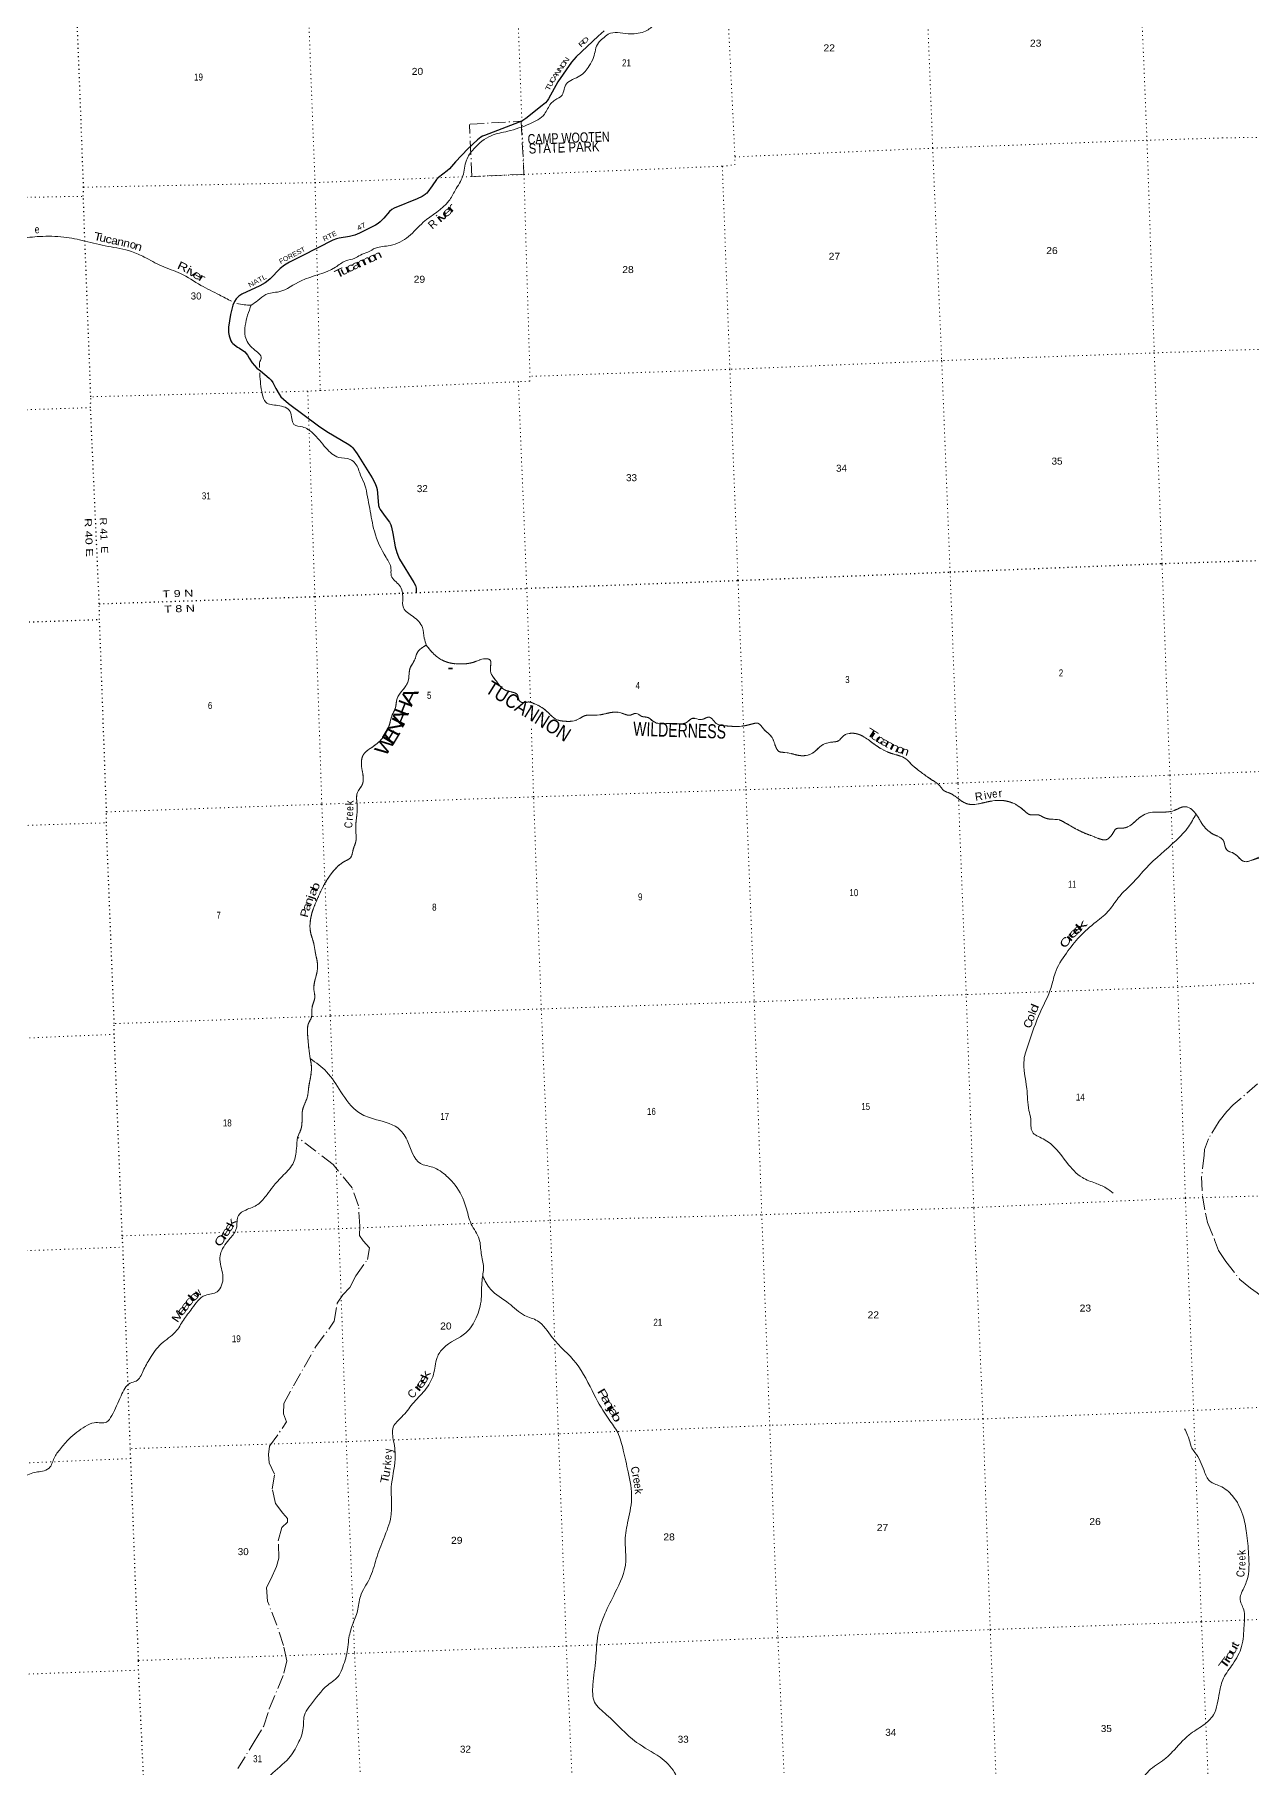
# Model space of a CAD drawing. Header units: feet. Extents: x 757852 to 1040949, y -536576 to -344549.
# Drawn here: x 826416 to 856836, y -487262 to -443961 of the extents above; entities that cross this region are included whole.
import ezdxf
from ezdxf.enums import TextEntityAlignment as Align

# ---------------------------------------------------------------- set-up
doc = ezdxf.new("R2010")
doc.units = ezdxf.units.FT
doc.header["$LTSCALE"] = 70
doc.linetypes.add('DOT_DASHED', pattern=[7.7, 5, -1.2, 0.3, -1.2])
doc.linetypes.add('DOTTED', pattern=[1.5, 0.3, -1.2])
for name, color, linetype, lineweight in [('29', 7, 'Continuous', 25), ('39', 7, 'Continuous', 13), ('44', 7, 'DOT_DASHED', 13), ('6', 7, 'DOTTED', 25), ('7', 7, 'DOTTED', 13)]:
    doc.layers.add(name, color=color, linetype=linetype, lineweight=lineweight)
doc.layers.add('30', color=7, linetype='Continuous')
doc.layers.add('41', color=7, linetype='Continuous')

msp = doc.modelspace()

# ---------------------------------------------------------------- linework, layer by layer
at = {"layer": '29'}
for points in [[(840656.47, -443869.73), (840501.55, -443995.42), (839952.62, -444513.92), (839838.13, -444647.5), (839500.2, -445143.39), (839264.52, -445561.43), (839231.96, -445610.94), (839184.99, -445663.81), (839106.34, -445730.85), (838694.76, -446054.47), (838619.17, -446103.62), (838531.85, -446151.41), (837660.01, -446480.38), (837613.04, -446500.94), (837569.79, -446523.88), (837486.81, -446586.13), (837245.8, -446815.01), (836939.08, -447143.54), (836789.63, -447311.64), (836730.61, -447362.69), (836516.44, -447532.06), (836466.73, -447584.81), (836351.49, -447737.72), (836249.5, -447890.29), (836220.15, -447922.6), (836194.4, -447939.1), (836181.99, -447951.97), (836102.73, -448001.9), (835976.81, -448066.6), (835400.87, -448298.49), (835342.44, -448333.82), (835285.83, -448384.46), (835143.49, -448549.34), (835051.82, -448639.31), (835007.79, -448677.5), (834939.31, -448718.36), (834536.44, -448924.26), (834417.76, -448971.23), (834291.25, -449004.74), (834026.86, -449049.89), (833964.22, -449065.23), (833872.58, -449099.23), (833103.96, -449485.75), (832791.67, -449650.53), (832666.73, -449720.25), (832555.12, -449808.68), (832305.66, -450063.92), (832255.44, -450108.97), (832176.5, -450160.85), (832045.77, -450234.2), (831595.24, -450449.75), (831518.95, -450498.64), (831457.25, -450566.5), (831413.28, -450630.81), (831372.62, -450723.38), (831314.61, -450957.31), (831263.32, -451270.98), (831266.49, -451403.34), (831281.17, -451485.58), (831319.33, -451608.95), (831342.82, -451653.01), (831369.28, -451681.17), (831490.17, -451766.95), (831538.2, -451799.62)], [(831538.2, -451799.62), (831670.12, -451890.93), (831708.28, -451929.12), (831740.57, -451973.18), (831781.7, -452048.74), (831857.99, -452164.1), (831911.91, -452232.16), (831972.47, -452296.28), (832064.33, -452362.83), (832279.24, -452543.02), (832328.33, -452599.59), (832370.24, -452657.57), (832445.25, -452803.47), (832525.82, -452948.37), (832572.22, -453008.99), (832634.43, -453068.8), (832763.94, -453178.29), (833514.82, -453738.05), (833719.5, -453876.91), (834272.42, -454201.62), (834337.02, -454249.6), (834372.24, -454290.72), (834478.3, -454434.4), (834850.75, -455037.28), (834928.51, -455177.8), (834966.69, -455271.17), (834978.42, -455330.53), (835002.7, -455623.81), (835016.58, -455727.07), (835031.25, -455777), (835057.78, -455831.82), (835183.66, -456005.4), (835288.11, -456144.17), (835320.62, -456210.58), (835338.02, -456270.47), (835369.98, -456426.79), (835433.4, -456762.48), (835474.51, -456904.94), (835513.74, -457007.61), (835539.09, -457069.43), (835895.54, -457650.15), (835936.85, -457730.32), (835954.5, -457796.05), (835958.38, -457909.88)]]:
    msp.add_lwpolyline(points, dxfattribs=at)
at = {"layer": '39'}
for points in [[(843058, -442381.8), (843043.79, -442535.8), (842957.17, -442759.93), (842816.54, -443049.83), (842565.19, -443273.22), (842411.58, -443419), (842030.92, -443502.21), (841891.61, -443713.76), (841650.64, -443888.6), (841254.77, -443938.19), (840755.24, -443951.14), (840620.37, -444058.13), (840509.64, -444166.31), (840389.61, -444529.81), (840280.45, -444742.34), (840050.13, -444993.13), (839709.57, -445191.44), (839653.82, -445321.84), (839600.89, -445476.24), (839422.24, -445594.76), (839322.92, -445684.47), (839161.34, -445948.99), (838798.09, -446188.22), (838246.26, -446373.63), (837828.46, -446486.21), (837397.98, -446814.07), (837211.08, -447101.54), (837120.1, -447492.16), (836929.67, -447852.03), (836772.1, -448116.41), (836131.84, -448650.19), (835764.5, -449004.02), (835304.44, -449230.48), (834941.21, -449295.03), (834743.82, -449394.1), (834559.71, -449470.63), (834421.87, -449549.61), (834193.09, -449611.59), (833935.66, -449774.95), (833077.78, -450111.31), (832524.97, -450385.09), (832198.05, -450454.43), (831992.49, -450607.99), (831830.68, -450721.81)], [(824505.14, -450260.67), (824687.59, -450083.05), (824912.79, -449858.54), (825426.4, -449495.73), (825709.91, -449215.02), (826054.2, -449066.79), (826542.05, -449006.04), (827142.9, -449019.77), (827672.44, -449120.25), (828251.21, -449251.19), (828837.94, -449379.85), (829158, -449519.57), (829587.24, -449739.93), (830065.73, -449932.5), (830573.81, -450226.48), (831033.83, -450465.86), (831339.56, -450623.91)], [(831468.45, -450678.87), (831650.63, -450709.96), (831831.75, -450721.88)], [(831828.82, -450721.69), (831680.59, -451231.01), (831681.94, -451504.05), (831887.38, -451814.33), (832080.24, -452050.74), (832039.84, -452160.54), (832039.12, -452275.69)], [(832043.15, -452409.81), (832045.62, -452445.48), (832106.85, -452941.37), (832194.24, -453147.23), (832496.25, -453229.34), (832804.68, -453381.51), (832900.02, -453701.55), (833111.01, -453764.66), (833365.16, -453914.66), (833701.44, -454292.78), (834020.65, -454524.9), (834305.51, -454575.46), (834433.44, -454675.53), (834566.26, -454976.23), (834675.16, -455223.52), (834737.24, -455510.56), (834793.43, -455801.81), (834909.42, -456372.15), (835201, -457026.88), (835324.97, -457303.78), (835333.25, -457486.23), (835538.35, -457728.25), (835619.3, -458038.74), (835635.81, -458285.16), (835876.25, -458503.89), (836110.53, -458777.05), (836157.88, -459044.5), (836206.06, -459219.57)], [(836206.06, -459219.57), (835987.36, -459399.68), (835915.7, -459592.87), (835811.32, -459769.1), (835753.12, -460120.46), (835620.03, -460337.83), (835480.73, -460549.38), (835434.71, -460787.88), (835356.34, -460961.22), (835293.59, -461180.21), (835101.63, -461554.19), (834842.2, -461775.84), (834635.53, -461955.55), (834589.1, -462240.25), (834630.63, -462513.93), (834607.03, -462703.48), (834487.3, -462900.31), (834480.97, -463241.87), (834442.66, -463821.47), (834445.19, -464128.6), (834381.54, -464321.52), (834310.5, -464532.76), (834172.86, -464617.75), (833936.39, -464806.5), (833736.42, -465064.29), (833488.09, -465550.62), (833309.95, -466092.79), (833311.79, -466379.87), (833408.09, -466727.99), (833436.57, -466913.76), (833477.42, -467109.15), (833478.22, -467366.15), (833397.61, -467824.69), (833420.41, -468020.7), (833352.54, -468265.96), (833337.09, -468517.48), (833263.97, -468668.56), (833241.47, -468948.43), (833269.17, -469286.83), (833308.56, -469556.57), (833331.64, -469702.37), (833324.29, -469955.62), (833270.24, -470252.62), (833229.34, -470523.08), (833117.2, -470824.07), (833084.51, -471274.96), (833001.5, -471488.61), (832990.36, -471515.1)], [(836206.06, -459219.57), (836431.56, -459470.94), (836669.66, -459621.48), (837053.48, -459688.76), (837401.22, -459640.8), (837671.5, -459559.34), (837794.74, -459581.25), (837809.99, -459849.8), (837932.38, -460080.58), (838196.61, -460348.7), (838500.34, -460480.95), (838532.49, -460598.33), (838606.62, -460652.03), (838776.82, -460638.22), (838880.28, -460668.84), (839166.79, -460825.77), (839476.73, -461080.29), (839697, -461121), (839970.94, -461087.6), (840168.12, -460982.51), (840482.79, -460965.8), (840948.1, -460891.76), (841113.87, -460924.28), (841308.06, -460965.88), (841457.18, -460922.66), (841584.07, -460992.65), (841766.16, -461032.64), (841877.64, -461121.22), (842273.15, -461178.07), (842540.45, -461185.05), (842690.25, -461161.89), (842863.02, -461047.59), (843090.96, -461078), (843285.72, -461019.18), (843353.42, -461061.06), (843457.7, -461173.98), (843686.68, -461234.47), (844090.57, -461242.84), (844371.63, -461183.09), (844497.71, -461170.78), (844643.21, -461314.42), (844834.27, -461498.69), (844945.59, -461757.95), (845023.87, -461873.76), (845171.31, -461898.87), (845591.79, -461980.97), (845882.33, -461904.84), (846053.79, -461752.44), (846335.14, -461642.48), (846522.5, -461601.98), (846611.58, -461506.59), (846891.75, -461420.77), (847125.22, -461495.17), (847380.33, -461673.24), (847818.43, -461917.39), (848200.93, -462063.03), (848333.84, -462191.04), (848614.88, -462422.44), (848865.83, -462596.64), (849047.29, -462735.05), (849143.55, -462848.25), (849292.44, -462915.48), (849739.46, -463185.42), (850102.2, -463165.07), (850533.55, -463096.2), (850901.81, -463178.07), (851154.84, -463354.21), (851306.91, -463455.46), (851505.81, -463458.75), (851640.46, -463520.43), (851830.84, -463568.18), (852042.33, -463587.1), (852142.4, -463635.91), (852277.59, -463713.64), (852608.92, -463889.13), (852969.22, -464031.51), (853215.76, -464077.35), (853351.88, -463948.23), (853465.39, -463803.82), (853643.54, -463787.73), (853927.11, -463625.49), (854251.14, -463413.69), (854563.53, -463389.02), (854905.52, -463349.29), (855191.44, -463255.25), (855367.16, -463343.65), (855633.31, -463726.16), (855918.43, -463959.44), (856129.69, -464088.81), (856222.55, -464336.65), (856365.36, -464402.07)], [(855449.03, -463442.37), (855264.83, -463754.74), (854953.44, -464100.65), (854204.04, -464788.73), (853894.65, -465134.57), (853508.78, -465533.2), (853288.2, -465833.86), (852953.16, -466134.38), (852542.18, -466503.75), (852210.87, -466912.58), (851929.07, -467418.12), (851828.89, -467774.92), (851555.02, -468394.64), (851262.89, -469183.65), (851151.85, -469574.96), (851220.79, -470295.49), (851273.78, -470843.87), (851319.4, -471061.18), (851360.52, -471381.06), (851629.53, -471554.65), (852224.3, -472150.89), (852610.65, -472525.3), (852940.73, -472664.69), (853203.87, -472784.26), (853384.91, -472910.63)], [(856365.36, -464402.07), (856503.45, -464505.81), (856637.82, -464617.71), (856676.34, -464628.45), (856780.88, -464613.32)], [(856775.94, -464614.04), (857223.51, -464476.88), (857566.86, -464380.5), (858163.83, -464422.57), (858692.24, -464442.7), (859243.01, -464702.29), (859872.14, -465051.59), (860354.14, -465357.28), (860706.97, -465466.73), (860864.95, -465618.07), (861054.16, -465740.46), (861473.54, -465645.79), (861799.73, -465655.99), (862107.59, -465728.78), (862413.43, -465725.58), (862844.56, -465696.6), (863088.42, -465919.4), (863390.36, -466070.41), (863831.4, -466339.31), (863995.32, -466488.47), (864181, -466779.06), (864379.51, -466875.15), (864807.41, -466800.24), (865132.46, -466842.49), (865594.13, -466834.61), (865890.25, -466841.71), (866275.36, -466962.2), (866791.86, -467286.87), (866975.15, -467487.47), (867303.88, -467743.74), (868021.48, -468412.57), (868265.17, -468403.23), (868488.36, -468374.51), (868879.96, -468588.86), (869446.78, -468926.02), (869909.78, -469118.21), (870103.14, -469246.48), (870442.95, -469468.39), (871025.92, -469811.07), (871696.35, -470059.06), (872472.18, -470435.96), (873210.39, -470751.95), (873657.87, -471112.71), (873712.07, -471271.18)], [(833308.55, -469550.89), (833715.25, -469880.09), (834073.78, -470379.94), (834521.26, -470896.85), (834884.12, -471055.2), (835492.34, -471283.53), (835727.66, -471586.77), (836063.02, -472171.74), (836367.44, -472265.82), (836714.32, -472484.95), (836927.03, -472714.66), (837198.49, -473251.61), (837331.85, -473684.81), (837529.47, -474059.61), (837582.13, -474423.27), (837637.91, -474760.72), (837601.29, -475097.3), (837582.91, -475555.73), (837456.51, -476025.87), (837196.44, -476404.17), (836635.17, -476782.66), (836478.78, -477022.91), (836386.9, -477445.69), (836167.62, -477842.68), (835865.85, -478176.21), (835596.03, -478504.64), (835379.88, -478758.96), (835392.01, -479111.95), (835431.46, -479558.39), (835333.18, -480262.5), (835337.22, -480613.76), (835322.18, -480993.77), (835146.18, -481539.89), (834957.05, -482054.33), (834789.29, -482547.96), (834559.5, -482989.49), (834487.6, -483351.35), (834365.02, -483698.88), (834265.46, -484073.73), (834241.64, -484315.5), (834121.95, -484747.26), (834028.78, -484957.24), (833744.23, -485207.86), (833313.6, -485706.41), (833176.02, -485909.87), (833123.97, -486323.27), (833005.05, -486660.63), (832770.91, -487034.03), (832315.59, -487457.11), (832081.18, -487764.26), (831674.42, -488197.74), (831424.96, -488534.78)], [(832990.36, -471515.1), (832959.97, -471799.25), (832889.67, -472149.02), (832641.22, -472456.64), (832492.03, -472614.31), (832376.18, -472748.76), (832226.22, -472942.61), (831997.9, -473193.32), (831693.52, -473334.18), (831513.42, -473468.81), (831460.2, -473789.88), (831308.09, -474038.01), (831073.4, -474395.37), (831047.38, -474572.95), (831124.72, -475012.08), (831091.37, -475209.99), (830976.69, -475378.54), (830682.54, -475466.84), (830348.54, -475797.45), (830137.51, -476083.72), (829936.92, -476381.69), (829581.62, -476676.88), (829300.94, -477039.81), (829129.11, -477356.88), (828955.02, -477607.77), (828806.32, -477663.02), (828576.2, -477978.05), (828344.12, -478469.85), (828211.25, -478635), (827906.53, -478649.37), (827680.93, -478745.38), (827275.83, -479052.31), (827059.62, -479304.62), (826902.88, -479534.84), (826775.05, -479788.16), (826610.86, -479860), (826451.1, -479885.51), (826128.04, -480008.93), (825869.71, -480262.67), (825767.16, -480784.21), (825781.45, -481082.91), (825744.08, -481339.19), (825708.66, -481418.71), (825621.76, -481507.06)], [(837617.6, -474982.31), (837813.51, -475312.97), (838269.44, -475666.95), (838667.28, -475966.68), (838987.26, -476104.4), (839357.01, -476521.54), (839953.23, -477159.9), (840406.07, -477949.71), (840770.47, -478561.81), (840992.78, -478895.61), (841132.37, -479334.63), (841255.48, -479878.62), (841340.76, -480548.39), (841241.04, -481152.15), (841180.06, -481656.21), (841197.71, -482111.42), (840925.77, -482903.76), (840500.26, -483960.35), (840444.53, -484558.6), (840372.19, -485199.59), (840417.17, -485631.78), (840713.14, -485947.02), (841465.79, -486638.29), (842054.91, -487011.84), (842415.4, -487393.16), (842515.85, -487745.15), (842384.09, -488134.77)], [(855167.63, -478799.66), (855297.2, -479122.56), (855351.06, -479287.39), (855426.91, -479391.23), (855653.43, -479847.38), (855796.98, -480109.56), (856052.23, -480233.42), (856367.91, -480479.71), (856623.33, -480958.97), (856717, -481405.57), (856767.29, -481933.96), (856723.79, -482596.06), (856593.6, -482897.66), (856556.38, -483041.49), (856644.39, -483323.63), (856655.83, -483714.79), (856593.6, -484240.98), (856371.77, -484680.23), (856142.95, -485033.37), (856036.76, -485390.38), (855885.38, -485951.73), (855633.2, -486209.28), (855283.99, -486448.04), (854859.04, -486878.12), (854660.53, -487061.56), (854272.87, -487349.82), (854123.81, -487511.5), (854023.18, -487621.35), (854006.09, -487708.27)]]:
    msp.add_spline(points, degree=3, dxfattribs=at)
at = {"layer": '44'}
for points in [[(837302.72, -446197.25), (838579.98, -446126.97), (838649.21, -447454.12), (837344.57, -447505.88), (837290.94, -446203.66)], [(856780.88, -464613.32), (857165.13, -464460.25), (857475.99, -464247.26), (857619.39, -464214.27), (857747.44, -464208.54), (858852.47, -464291.93), (858943.2, -464309.74), (859439.53, -464526.1), (860224.32, -465042.79), (860314.74, -467517.6)], [(856987.8, -470181.92), (856384.05, -470708.26), (856219.84, -470873.86), (856029.55, -471110.99), (855761.04, -471558.75), (855668.58, -471824.34), (855653.44, -471960.41), (855593.43, -472508.94), (855615.18, -472988.18), (855685.54, -473411.3), (855739.9, -473646.39), (855916.54, -474079.74), (856016.3, -474344.81), (856195.57, -474621.8), (856547.37, -475068.77), (856817.74, -475291.05), (856978.88, -475401.37), (857188.34, -475579.12)], [(831493.46, -487294.71), (831908.26, -486622.63), (832146.54, -486226.2), (832284.89, -485787.25), (832650.01, -484912.13), (832720.86, -484602.21), (832634.36, -484217.76), (832475.1, -483711.46), (832236.1, -483111.69), (832213.23, -482765.06), (832319.94, -482556.25), (832462.81, -482239.66), (832523.56, -482036.57), (832507.38, -481599.31), (832593.59, -481270.75), (832735.27, -481138.99), (832739.88, -481046.42), (832624.34, -480908.08), (832436.94, -480671.96), (832357.05, -480303.33), (832415.79, -479937.62), (832278.8, -479653.44), (832261.13, -479447.22), (832291.51, -479237.21), (832716.77, -478631.02), (832638.96, -478427.01), (832643.49, -478169.76), (832886.02, -477724.96), (833449.99, -476744.09), (833908.52, -476114.58), (833980.26, -475666.04), (834124.91, -475451.82), (834294.95, -475272.81), (834444.8, -474982.08), (834734.7, -474569.68), (834788.24, -474280.49), (834633.06, -474101.43), (834536.01, -473974.45), (834543.22, -473735.17), (834514.57, -473232.09), (834353.3, -472780.09), (833875.94, -472195.14), (832990.36, -471515.1)]]:
    msp.add_lwpolyline(points, dxfattribs=at)
for points in [[(836206.06, -459219.57), (835987.36, -459399.68), (835915.7, -459592.87), (835811.32, -459769.1), (835753.12, -460120.46), (835620.03, -460337.83), (835480.73, -460549.38), (835434.71, -460787.88), (835356.34, -460961.22), (835293.59, -461180.21), (835101.63, -461554.19), (834842.2, -461775.84), (834635.53, -461955.55), (834589.1, -462240.25), (834630.63, -462513.93), (834607.03, -462703.48), (834487.3, -462900.31), (834480.97, -463241.87), (834442.66, -463821.47), (834445.19, -464128.6), (834381.54, -464321.52), (834310.5, -464532.76), (834172.86, -464617.75), (833936.39, -464806.5), (833736.42, -465064.29), (833488.09, -465550.62), (833309.95, -466092.79), (833311.79, -466379.87), (833408.09, -466727.99), (833436.57, -466913.76), (833477.42, -467109.15), (833478.22, -467366.15), (833397.61, -467824.69), (833420.41, -468020.7), (833352.54, -468265.96), (833337.09, -468517.48), (833263.97, -468668.56), (833241.47, -468948.43), (833269.17, -469286.83), (833308.56, -469556.57), (833331.64, -469702.37), (833324.29, -469955.62), (833270.24, -470252.62), (833229.34, -470523.08), (833117.2, -470824.07), (833084.51, -471274.96), (833001.5, -471488.61), (832990.36, -471515.1)], [(836206.06, -459219.57), (836431.56, -459470.94), (836669.66, -459621.48), (837053.48, -459688.76), (837401.22, -459640.8), (837671.5, -459559.34), (837794.74, -459581.25), (837809.99, -459849.8), (837932.38, -460080.58), (838196.61, -460348.7), (838500.34, -460480.95), (838532.49, -460598.33), (838606.62, -460652.03), (838776.82, -460638.22), (838880.28, -460668.84), (839166.79, -460825.77), (839476.73, -461080.29), (839697, -461121), (839970.94, -461087.6), (840168.12, -460982.51), (840482.79, -460965.8), (840948.1, -460891.76), (841113.87, -460924.28), (841308.06, -460965.88), (841457.18, -460922.66), (841584.07, -460992.65), (841766.16, -461032.64), (841877.64, -461121.22), (842273.15, -461178.07), (842540.45, -461185.05), (842690.25, -461161.89), (842863.02, -461047.59), (843090.96, -461078), (843285.72, -461019.18), (843353.42, -461061.06), (843457.7, -461173.98), (843686.68, -461234.47), (844090.57, -461242.84), (844371.63, -461183.09), (844497.71, -461170.78), (844643.21, -461314.42), (844834.27, -461498.69), (844945.59, -461757.95), (845023.87, -461873.76), (845171.31, -461898.87), (845591.79, -461980.97), (845882.33, -461904.84), (846053.79, -461752.44), (846335.14, -461642.48), (846522.5, -461601.98), (846611.58, -461506.59), (846891.75, -461420.77), (847125.22, -461495.17), (847380.33, -461673.24), (847818.43, -461917.39), (848200.93, -462063.03), (848333.84, -462191.04), (848614.88, -462422.44), (848865.83, -462596.64), (849047.29, -462735.05), (849143.55, -462848.25), (849292.44, -462915.48), (849739.46, -463185.42), (850102.2, -463165.07), (850533.55, -463096.2), (850901.81, -463178.07), (851154.84, -463354.21), (851306.91, -463455.46), (851505.81, -463458.75), (851640.46, -463520.43), (851830.84, -463568.18), (852042.33, -463587.1), (852142.4, -463635.91), (852277.59, -463713.64), (852608.92, -463889.13), (852969.22, -464031.51), (853215.76, -464077.35), (853351.88, -463948.23), (853465.39, -463803.82), (853643.54, -463787.73), (853927.11, -463625.49), (854251.14, -463413.69), (854563.53, -463389.02), (854905.52, -463349.29), (855191.44, -463255.25), (855367.16, -463343.65), (855633.31, -463726.16), (855918.43, -463959.44), (856129.69, -464088.81), (856222.55, -464336.65), (856365.36, -464402.07)], [(856365.36, -464402.07), (856503.45, -464505.81), (856637.82, -464617.71), (856676.34, -464628.45), (856780.88, -464613.32)]]:
    msp.add_spline(points, degree=3, dxfattribs=at)
at = {"layer": '6'}
for p, q in [((856502.34, -457116.58), (859931, -457032.82)), ((824808.65, -458687.62), (828037.73, -458577.38))]:
    msp.add_line(p, q, dxfattribs=at)
for points in [[(829190.86, -488613.75), (829014.71, -484834.39), (829014.39, -484591.44), (828818.85, -479546.06), (828808.29, -479297.43), (828625.2, -474263.67), (828605.38, -473979.22), (828406.17, -468944), (828405.02, -468676.98), (828208.37, -463657.74), (828213.03, -463384.5), (828037.73, -458577.38), (828032.23, -458184), (827813.51, -453281.97), (827820.24, -453010.67), (827631.96, -448001.19), (827640.21, -447774.01), (827454.68, -442948.6)], [(828032.23, -458184), (833423.45, -458004.9), (838721.3, -457796.83), (844001.52, -457601.42), (849303.25, -457389.21), (854578.97, -457179.89), (856502.34, -457116.58)]]:
    msp.add_lwpolyline(points, dxfattribs=at)
at = {"layer": '7'}
for p, q in [((843696.37, -442359.5), (843924.74, -447016.06)), ((856109.42, -446542.15), (859543.02, -446483.52)), ((824428.38, -448059.03), (827631.96, -448001.19)), ((859741.39, -451755.38), (856306.53, -451846.74)), ((827813.51, -453281.97), (824619.02, -453387.7)), ((856698.24, -462389.02), (860125.88, -462264.78)), ((824990.2, -463761.86), (828208.37, -463657.74)), ((828406.17, -468944), (825180.44, -469078.88)), ((828605.38, -473979.22), (831040.09, -473899.24)), ((825370.09, -474379.53), (828625.2, -474263.67)), ((828818.85, -479546.06), (825559.72, -479679.72)), ((825748.23, -484948.4), (829014.71, -484834.39))]:
    msp.add_line(p, q, dxfattribs=at)
for points in [[(854034.27, -441978.55), (854227.29, -446599.85), (854408, -451914.8), (854603.94, -457205.14), (854798.9, -462467.4), (854994.91, -467759.75), (855188.35, -473036.12), (855392.93, -478344.23), (855588.51, -483624.54), (855761.19, -487643.96)], [(850464.02, -487839.74), (850308.3, -483819.96), (850127.3, -478555.22), (849895.47, -473272.12), (849706.53, -467951.43), (849500.64, -462663.43), (849305.25, -457389.14), (849091.97, -452061.24), (848868.71, -446793.91), (848688.79, -442175.69)], [(838463.5, -442550.56), (838649.21, -447454.12), (838800.28, -452501.17), (838794.46, -452623.86), (838509.66, -452633.53), (833555.66, -452856.02), (833242.92, -452870.65), (827820.24, -453010.67)], [(833234.7, -442740.27), (833427.22, -447659.77), (833555.66, -452856.02)], [(827640.21, -447774.01), (833427.22, -447659.77), (838649.21, -447454.12), (843609.49, -447249.65), (843921.54, -447214.96), (843924.74, -447016.06), (848870.86, -446797.86), (854205.23, -446600.6), (856109.42, -446542.15)], [(843609.49, -447249.65), (843798.05, -452325.39), (844001.52, -457601.42), (844199.4, -462831.45), (844407.64, -468129.4), (844594.65, -473452.17), (844795.77, -478718.24), (844998.2, -484022.42), (845180.59, -488033.81)], [(856306.53, -451846.74), (854408, -451914.8), (849097.56, -452107.23), (843798.05, -452325.39), (838800.28, -452501.17)], [(833242.92, -452870.65), (833423.45, -458004.9), (833595.81, -463193.63), (833805.85, -468485.5), (834018.79, -473803.37), (834207.67, -479122.06), (834413.7, -484414.07), (834600.74, -488418.77)], [(838817.01, -460745.98), (838721.3, -457796.83), (838509.66, -452633.53)], [(839881.65, -488227.23), (839708.44, -484232.21), (839509.47, -478911.86), (839304.61, -473595.72), (839082.75, -468310.27), (838890.48, -463009.77), (838832.55, -461224.9)], [(834437.4, -463164.41), (838890.48, -463009.77), (844199.4, -462831.45), (849500.64, -462663.43), (854798.9, -462467.4), (856698.24, -462389.02)], [(828213.03, -463384.5), (833595.81, -463193.63), (834132.89, -463174.98)], [(856894.3, -467665.33), (854998.99, -467761.62), (849706.53, -467951.43), (844407.64, -468129.4), (839082.75, -468310.27), (833805.85, -468485.5), (828405.02, -468676.98)], [(831375.13, -473888.23), (833998.67, -473802.05), (839304.61, -473595.72), (844594.65, -473452.17), (849895.47, -473272.12), (855188.35, -473036.12), (857091.83, -472981.79)], [(857287.8, -478256.16), (855392.93, -478344.23), (850127.3, -478555.22), (844805.73, -478715.9), (839514.03, -478927.77), (834207.67, -479122.06), (828808.29, -479297.43)], [(829014.39, -484591.44), (834467.85, -484412.23), (839708.44, -484232.21), (844996.2, -484022.48), (850308.3, -483819.96), (855588.51, -483624.54), (857484.44, -483548.31)]]:
    msp.add_lwpolyline(points, dxfattribs=at)

# ---------------------------------------------------------------- texts
at = {"layer": '30'}
for s, rotation, width, p in [('R', 43.367, 1.6, (840143.56, -444223.52)), ('D', 43.367, 1.6, (840225.39, -444146.22)), ('O', 55.727, 1.3, (839685.09, -444736.46)), ('N', 55.727, 1.35, (839754.31, -444637.14)), ('U', 60.587, 1.25, (839368.69, -445214.91)), ('C', 60.587, 1.2, (839422.93, -445118.22)), ('A', 55.727, 1.5, (839482.54, -445027.04)), ('N', 55.727, 1.35, (839543.19, -444938.24)), ('N', 55.727, 1.35, (839616.11, -444831.23)), ('T', 60.587, 1.5, (839309.14, -445318.91)), ('NATL', 28.568, 1.2, (832012.55, -450165.74))]:
    msp.add_text(s, height=120, rotation=rotation, dxfattribs=dict(at, width=width)).set_placement(p, align=Align.CENTER)
for s, rotation, width, p in [('RTE', 26.697, 1.15, (833655.72, -449129.93)), ('47', 27.071, 1.3, (834506.96, -448860.72)), ('FOREST', 27.818, 1.1, (832564.83, -449693.63))]:
    msp.add_text(s, height=120, rotation=rotation, dxfattribs=dict(at, width=width)).set_placement(p)
at = {"layer": '41'}
for s, rotation, p in [('R', 41.144, (836430.69, -448770.46)), ('i', 11.68, (850200.9, -463066.68)), ('v', 9.68, (850305.67, -463049.21)), ('r', 6.591, (850568.75, -463015.68)), ('R', 8.301, (850036.3, -463096.46)), ('r', 86.169, (834371.6, -463562.72)), ('l', 69.188, (851447.8, -468444.86)), ('w', 40.407, (830536.29, -475490.18)), ('C', 47.963, (835925.41, -477988.7)), ('e', 281.087, (841385.08, -480113.03)), ('k', 275.038, (841420.02, -480377.46)), ('r', 86.858, (856684.25, -482295.28))]:
    msp.add_text(s, height=200, rotation=rotation, dxfattribs=at).set_placement(p, align=Align.CENTER)
for s, rotation, width, p in [('i', 39.267, 1.65, (836590.18, -448637.91)), ('v', 39.267, 1.95, (836681.23, -448562.63)), ('e', 42.308, 1.95, (836788.94, -448462.64)), ('r', 46.626, 2.2, (836893.35, -448357.24)), ('e', 3.871, 0.8, (826482.11, -448926.19)), ('T', 347.257, 1.25, (827976.66, -449107.03)), ('u', 347.247, 1.15, (828102.38, -449133.63)), ('c', 347.827, 1.15, (828249.01, -449169.1)), ('a', 347.827, 1.1, (828398.78, -449204.37)), ('n', 347.827, 1.1, (828546.52, -449234.24)), ('n', 347.436, 1.1, (828696.9, -449268.79)), ('o', 345.436, 1.05, (828853.36, -449303.83)), ('n', 343.647, 1.2, (828986.4, -449348.91)), ('o', 26.49, 1.35, (834893.02, -449623.72)), ('n', 26.524, 1.5, (835025.83, -449564.6)), ('R', 335.024, 1.35, (830079.1, -449850.47)), ('i', 330.976, 1.25, (830221.03, -449927.18)), ('v', 328.906, 1.6, (830323.48, -449988.33)), ('e', 328.906, 1.5, (830432.92, -450054.34)), ('T', 25.381, 1.55, (834082.8, -450005.06)), ('u', 25.659, 1.5, (834207.87, -449935.35)), ('c', 29.079, 1.65, (834353.11, -449865.11)), ('a', 25.169, 1.45, (834479.88, -449805.72)), ('n', 26.146, 1.45, (834617.39, -449746.19)), ('n', 26.653, 1.5, (834753.69, -449685)), ('r', 330.3, 1.65, (830551.51, -450120.68)), ('T', 327.436, 1.75, (847301.39, -461514.14)), ('u', 325.282, 1.8, (847396.09, -461585.59)), ('c', 329.985, 1.65, (847514.71, -461658.48)), ('a', 329.985, 1.6, (847630.9, -461725.6)), ('n', 331.754, 1.55, (847749.82, -461789.72)), ('n', 333.754, 1.5, (847886.88, -461859.66)), ('o', 337.912, 1.25, (848026, -461910.51)), ('n', 341.115, 1.25, (848154.14, -461959.22)), ('e', 6.83, 0.85, (850430.56, -463027.97)), ('k', 88.762, 0.9, (834387.77, -463161.51)), ('e', 89.114, 0.75, (834385.45, -463303.58)), ('C', 86.267, 0.8, (834360.24, -463718.22)), ('e', 86.169, 0.8, (834379.67, -463439.63)), ('j', 71.479, 1.45, (833404.35, -465544.34)), ('a', 67.317, 1.35, (833461.19, -465412.25)), ('b', 67.317, 1.35, (833522.03, -465287.15)), ('P', 76.403, 1.2, (833266.23, -465933.23)), ('a', 72.524, 1.25, (833308.51, -465789.05)), ('n', 72.71, 1.25, (833359.03, -465647.98)), ('e', 45.15, 2.05, (852455.8, -466474.68)), ('e', 41.968, 1.9, (852547.42, -466392.4)), ('k', 41.968, 2.15, (852647.6, -466298.13)), ('C', 54.87, 1.45, (852264.07, -466697.93)), ('r', 49.75, 2.05, (852367.51, -466578.27)), ('o', 69.188, 1.2, (851404.93, -468560.8)), ('d', 67.122, 1.45, (851494.04, -468329.96)), ('C', 69.188, 1.1, (851349, -468711.5)), ('e', 58.915, 1.5, (831356.75, -473810.41)), ('k', 63.689, 1.55, (831424.1, -473695.24)), ('C', 56.078, 1.45, (831129.45, -474157.18)), ('r', 55.604, 1.8, (831216.04, -474032.49)), ('e', 58.066, 1.55, (831280.49, -473929.15)), ('d', 50.768, 2, (830358.68, -475659.78)), ('o', 43.273, 1.95, (830465.65, -475558.16)), ('M', 56.324, 1.35, (830070.13, -476040.56)), ('e', 54.036, 1.7, (830169.95, -475905.89)), ('a', 53.171, 1.8, (830259.59, -475787.37)), ('e', 53.117, 1.7, (836149.79, -477725.7)), ('k', 64.606, 1.55, (836281.15, -477495.95)), ('e', 57.755, 1.55, (836219.5, -477614.55)), ('r', 49.761, 2.05, (836074.97, -477825.34)), ('P', 300.683, 1.6, (840542.84, -477984.25)), ('a', 300.683, 1.6, (840622.02, -478117.7)), ('n', 300.683, 1.6, (840694.3, -478239.5)), ('j', 300.85, 1.8, (840751.22, -478334.57)), ('a', 300.85, 1.6, (840809.6, -478432.32)), ('b', 300.85, 1.6, (840878.23, -478561.16)), ('y', 93.708, 0.85, (835351.29, -479348.22)), ('k', 86.61, 0.95, (835330.49, -479656.03)), ('r', 79.94, 1.05, (835321.02, -479793.74)), ('e', 86.275, 0.8, (835341.12, -479520.77)), ('C', 282.096, 0.95, (841333.29, -479853.63)), ('T', 78.367, 1.25, (835267.79, -480082.83)), ('u', 78.367, 1.15, (835293.22, -479942.45)), ('r', 281.087, 1.1, (841361.81, -479996.58)), ('e', 276.648, 0.85, (841402.6, -480238.09)), ('k', 94.267, 0.95, (856688.19, -481885.06)), ('C', 83.01, 0.85, (856662.87, -482437.09)), ('e', 91.981, 0.75, (856689.74, -482028.24)), ('e', 89.38, 0.75, (856690.77, -482173.84)), ('T', 53.202, 1.9, (856245.42, -484724.09)), ('r', 56.212, 1.8, (856313.58, -484614.16)), ('o', 60.363, 1.45, (856373.79, -484505.33)), ('u', 60.363, 1.6, (856452.66, -484360.9)), ('t', 62.764, 1.3, (856516.5, -484227.25))]:
    msp.add_text(s, height=200, rotation=rotation, dxfattribs=dict(at, width=width)).set_placement(p, align=Align.CENTER)
at = {"layer": '44'}
for s, height, rotation, width, p in [('CAMP WOOTEN', 250, 1.898, 0.8, (839770.01, -446665.27)), ('STATE PARK', 250, 1.898, 0.85, (839655.88, -446905.05)), ('TUCANNON', 350, 327.972, 0.9, (838667.15, -461014.09)), ('H', 350, 68.761, 1.1, (835804.74, -460846.76)), ('A', 350, 63.785, 1.4, (835933.47, -460576.83)), ('N', 350, 63.255, 1.3, (835599.91, -461334.55)), ('A', 350, 67.032, 1.3, (835701.57, -461101.15)), ('WILDERNESS', 350, 358.149, 0.75, (842535.41, -461518.11)), ('W', 350, 56.865, 1.15, (835324.26, -461807.92)), ('E', 350, 58.865, 1.3, (835472.59, -461572.72))]:
    msp.add_text(s, height=height, rotation=rotation, dxfattribs=dict(at, width=width)).set_placement(p, align=Align.CENTER)
msp.add_text('-', height=350, rotation=0.401, dxfattribs=at).set_placement((836814.63, -459939.08), align=Align.CENTER)
at = {"layer": '6'}
for s, rotation, width, p in [('R 40 E', 272.555, 1.35, (827661.56, -456046.11)), ('R 41  E', 272.555, 1.15, (828040.91, -456031.77)), ('T 9 N', 1.903, 1.35, (829613.48, -458028.48)), ('T 8 N', 1.903, 1.35, (829653.8, -458406.69))]:
    msp.add_text(s, height=175, rotation=rotation, dxfattribs=dict(at, width=width)).set_placement(p)
at = {"layer": '7'}
for s, width, p in [('22', 1.1, (846139.16, -444379.79)), ('23', 1.1, (851300.57, -444261.37)), ('21', 0.85, (841102.07, -444753.7)), ('19', 0.85, (830402.43, -445107.02)), ('20', 1.1, (835843.7, -444966.52)), ('27', 1.1, (846267.37, -449587.92)), ('26', 1.1, (851707.47, -449444.52)), ('28', 1.1, (841107.61, -449919.44)), ('29', 1.1, (835892.28, -450161.66)), ('30', 1.05, (830316.02, -450579.62)), ('35', 1.05, (851841.1, -454706.85)), ('33', 1.05, (841202.95, -455120.18)), ('34', 1.05, (846451.34, -454884.5)), ('31', 0.85, (830595.54, -455575.45)), ('32', 1.05, (835971.89, -455394.08)), ('2', 0.85, (852021.55, -459999.12)), ('4', 0.85, (841440.22, -460312.81)), ('3', 0.85, (846680.41, -460165.76)), ('6', 0.85, (830748.11, -460812.82)), ('5', 0.85, (836224.73, -460558.22)), ('9', 0.85, (841501.33, -465595.45)), ('10', 0.85, (846787.55, -465490.54)), ('11', 0.65, (852254.14, -465280.62)), ('7', 0.85, (830960.99, -466056.13)), ('8', 0.85, (836353.52, -465851.99)), ('15', 0.85, (847082.23, -470834.37)), ('14', 0.85, (852449.03, -470598.59)), ('18', 0.85, (831121.72, -471245.24)), ('17', 0.85, (836557.34, -471082.92)), ('16', 0.85, (841726.16, -470957.52)), ('22', 1.1, (847241.24, -476042.3)), ('23', 1.1, (852542.69, -475872.11)), ('20', 1.1, (836554.12, -476320.64)), ('21', 0.85, (841885.35, -476228.35)), ('19', 0.85, (831347.14, -476637.31)), ('26', 1.1, (852785.16, -481207.88)), ('29', 1.1, (836825.98, -481676.8)), ('28', 1.1, (842134.61, -481591.74)), ('27', 1.1, (847471.39, -481354.36)), ('30', 1.05, (831493.8, -481959.18)), ('35', 1.05, (853073.34, -486380.67)), ('33', 1.05, (842494.31, -486647.96)), ('34', 1.05, (847684.34, -486474.93)), ('31', 0.85, (831878.69, -487134.56)), ('32', 1.05, (837050.2, -486895.42))]:
    msp.add_text(s, height=175, dxfattribs=dict(at, width=width)).set_placement(p)

doc.saveas('drawing.dxf')
